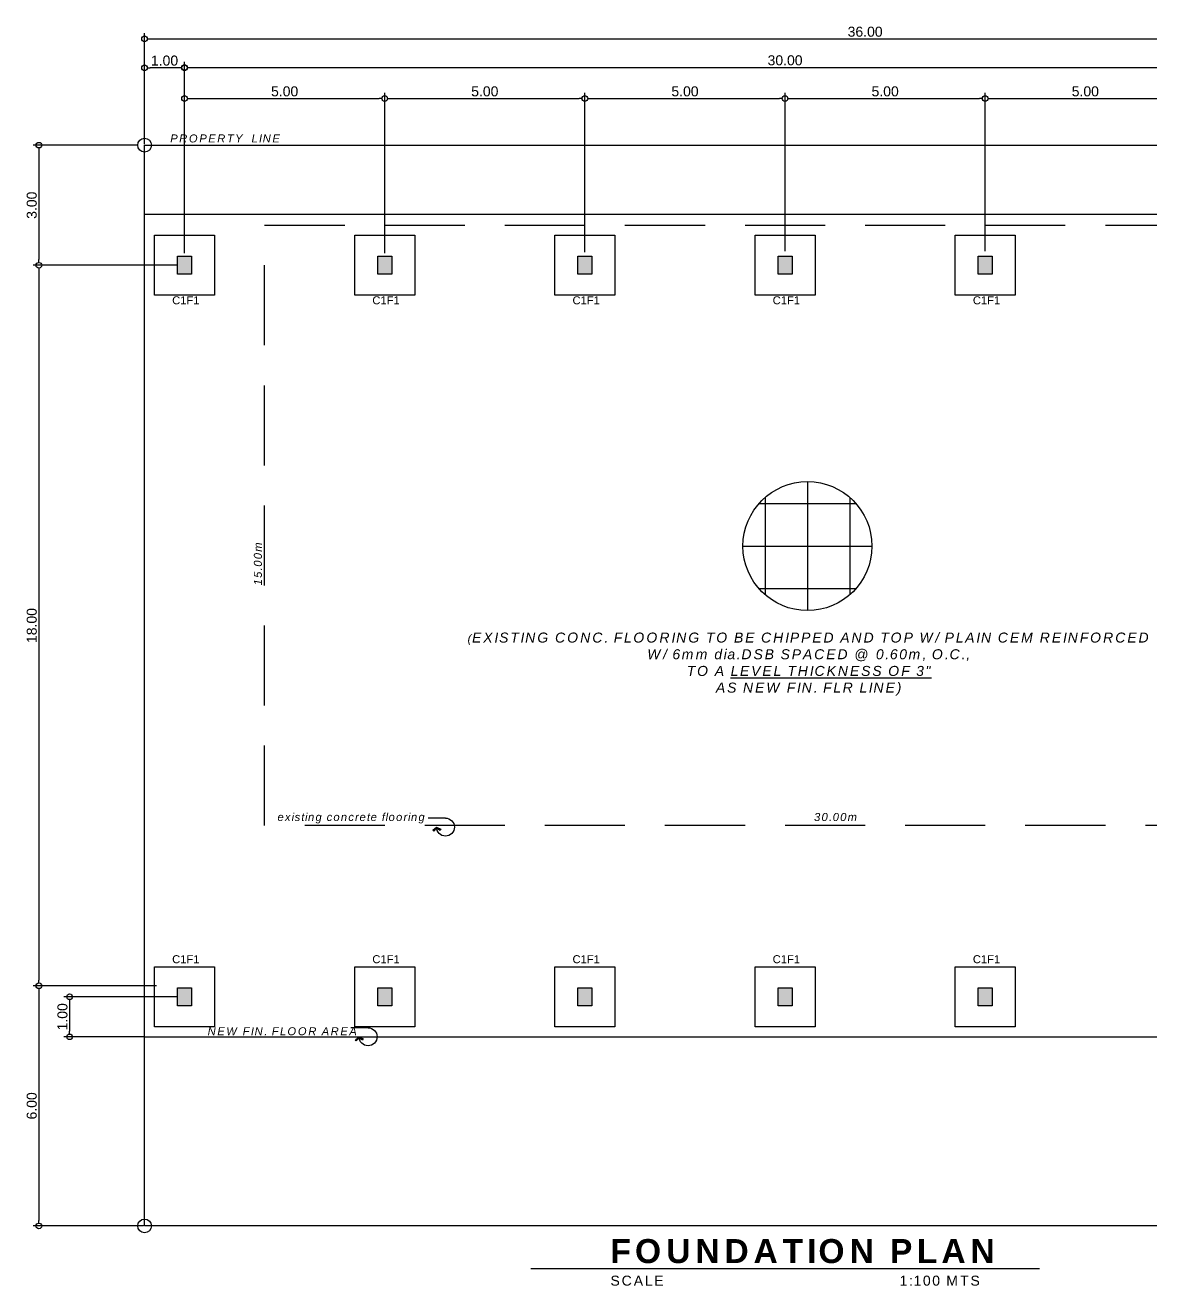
# Model space of a CAD drawing. Header units: inches. Extents: x -1369 to 1198, y -366 to 1398.
# Drawn here: x -34.13 to -5.99, y 85.82 to 117.31 of the extents above; entities that cross this region are included whole.
import ezdxf

# ---------------------------------------------------------------- set-up
doc = ezdxf.new("R2010")
doc.units = ezdxf.units.IN
doc.header["$MEASUREMENT"] = 0
doc.linetypes.add('HIDDEN', pattern=[0.375, 0.25, -0.125])
doc.layers.add('dim', color=8, linetype='Continuous')
doc.layers.add('txt', color=7, linetype='Continuous')
doc.styles.get("Standard").update_dxf_attribs({"font": 'arial.ttf'})
doc.dimstyles.get("Standard").update_dxf_attribs({"dimtxt": 0.25, "dimasz": 0.14, "dimexe": 0.145, "dimexo": 0.025, "dimgap": 0.05, "dimtad": 1, "dimzin": 0, "dimdsep": 46, "dimtxsty": 'Standard', "dimblk": 'DOTBLANK', "dimcen": 0.09, "dimclrd": 256, "dimclre": 256, "dimaunit": 1, "dimadec": 5, "dimazin": 0, "dimtfac": 1, "dimtix": 1, "dimtofl": 0, "dimtmove": 0, "dimatfit": 3, "dimfxl": 0, "dimtolj": 1, "dimtzin": 0, "dimlwd": -1, "dimlwe": -1, "dimarcsym": 0})

# ---------------------------------------------------------------- blocks, each defined once
blk = doc.blocks.new('_DotBlank')
at = {"color": 0, "linetype": 'ByBlock', "lineweight": -2}
blk.add_line((-0.5, 0), (-1, 0), dxfattribs=at)
blk.add_circle((0, 0), 0.5, dxfattribs=at)
blk = doc.blocks.new('*D242')
at = {"layer": 'Defpoints', "color": 0, "transparency": 16777216}
for p in [(4.847, 116.97), (-31.153, 114.315), (4.847, 114.315)]:
    blk.add_point(p, dxfattribs=at)
at = {"layer": 'dim', "transparency": 16777216}
for p, q in [((-31.153, 114.34), (-31.153, 117.115)), ((-31.013, 116.97), (4.707, 116.97)), ((4.847, 114.34), (4.847, 117.115))]:
    blk.add_line(p, q, dxfattribs=at)
at = {"layer": 'dim', "transparency": 16777216, "xscale": 0.14, "yscale": 0.14, "zscale": 0.14, "rotation": 180}
blk.add_blockref('_DotBlank', (-31.153, 116.97), dxfattribs=at)
at = {"layer": 'dim', "transparency": 16777216, "xscale": 0.14, "yscale": 0.14, "zscale": 0.14}
blk.add_blockref('_DotBlank', (4.847, 116.97), dxfattribs=at)
at = {"layer": 'dim', "color": 0, "transparency": 16777216, "insert": (-13.153, 117.148), "char_height": 0.25, "attachment_point": 5}
blk.add_mtext('\\A1;36.00', dxfattribs=at)
blk = doc.blocks.new('*D237')
at = {"layer": 'Defpoints', "color": 0, "transparency": 16777216}
for p in [(-30.328, 111.315), (-33.791, 93.315), (-30.828, 93.315)]:
    blk.add_point(p, dxfattribs=at)
at = {"layer": 'dim', "transparency": 16777216}
for p, q in [((-30.353, 111.315), (-33.936, 111.315)), ((-33.791, 111.175), (-33.791, 93.455)), ((-30.853, 93.315), (-33.936, 93.315))]:
    blk.add_line(p, q, dxfattribs=at)
at = {"layer": 'dim', "transparency": 16777216, "xscale": 0.14, "yscale": 0.14, "zscale": 0.14}
for p, rotation in [((-33.791, 111.315), 90), ((-33.791, 93.315), 270)]:
    blk.add_blockref('_DotBlank', p, dxfattribs=dict(at, rotation=rotation))
at = {"layer": 'dim', "color": 0, "transparency": 16777216, "insert": (-33.969, 102.315), "char_height": 0.25, "attachment_point": 5, "rotation": 90}
blk.add_mtext('\\A1;18.00', dxfattribs=at)
blk = doc.blocks.new('*D238')
at = {"layer": 'Defpoints', "color": 0, "transparency": 16777216}
for p in [(-31.153, 116.249), (-31.153, 114.315), (-30.153, 111.59)]:
    blk.add_point(p, dxfattribs=at)
at = {"layer": 'dim', "transparency": 16777216}
for p, q in [((-31.153, 114.34), (-31.153, 116.394)), ((-30.293, 116.249), (-31.013, 116.249)), ((-30.153, 111.615), (-30.153, 116.394))]:
    blk.add_line(p, q, dxfattribs=at)
at = {"layer": 'dim', "transparency": 16777216, "xscale": 0.14, "yscale": 0.14, "zscale": 0.14, "rotation": 180}
blk.add_blockref('_DotBlank', (-31.153, 116.249), dxfattribs=at)
at = {"layer": 'dim', "transparency": 16777216, "xscale": 0.14, "yscale": 0.14, "zscale": 0.14}
blk.add_blockref('_DotBlank', (-30.153, 116.249), dxfattribs=at)
at = {"layer": 'dim', "color": 0, "transparency": 16777216, "insert": (-30.653, 116.427), "char_height": 0.25, "attachment_point": 5}
blk.add_mtext('\\A1;1.00', dxfattribs=at)
blk = doc.blocks.new('*D221')
at = {"layer": 'Defpoints', "color": 0, "transparency": 16777216}
for p in [(-31.153, 93.315), (-33.791, 87.315), (-31.153, 87.315)]:
    blk.add_point(p, dxfattribs=at)
at = {"layer": 'dim', "transparency": 16777216}
for p, q in [((-31.178, 93.315), (-33.936, 93.315)), ((-33.791, 93.175), (-33.791, 87.455)), ((-31.178, 87.315), (-33.936, 87.315))]:
    blk.add_line(p, q, dxfattribs=at)
at = {"layer": 'dim', "transparency": 16777216, "xscale": 0.14, "yscale": 0.14, "zscale": 0.14}
for p, rotation in [((-33.791, 93.315), 90), ((-33.791, 87.315), 270)]:
    blk.add_blockref('_DotBlank', p, dxfattribs=dict(at, rotation=rotation))
at = {"layer": 'dim', "color": 0, "transparency": 16777216, "insert": (-33.969, 90.315), "char_height": 0.25, "attachment_point": 5, "rotation": 90}
blk.add_mtext('\\A1;6.00', dxfattribs=at)
blk = doc.blocks.new('*D222')
at = {"layer": 'Defpoints', "color": 0, "transparency": 16777216}
for p in [(-31.324, 114.315), (-33.791, 111.315), (-31.153, 111.315)]:
    blk.add_point(p, dxfattribs=at)
at = {"layer": 'dim', "transparency": 16777216}
for p, q in [((-31.349, 114.315), (-33.936, 114.315)), ((-33.791, 114.175), (-33.791, 111.455)), ((-31.178, 111.315), (-33.936, 111.315))]:
    blk.add_line(p, q, dxfattribs=at)
at = {"layer": 'dim', "transparency": 16777216, "xscale": 0.14, "yscale": 0.14, "zscale": 0.14}
for p, rotation in [((-33.791, 114.315), 90), ((-33.791, 111.315), 270)]:
    blk.add_blockref('_DotBlank', p, dxfattribs=dict(at, rotation=rotation))
at = {"layer": 'dim', "color": 0, "transparency": 16777216, "insert": (-33.969, 112.815), "char_height": 0.25, "attachment_point": 5, "rotation": 90}
blk.add_mtext('\\A1;3.00', dxfattribs=at)
blk = doc.blocks.new('*D223')
at = {"layer": 'Defpoints', "color": 0, "transparency": 16777216}
for p in [(-0.153, 116.256), (-30.153, 114.315), (-0.153, 114.315)]:
    blk.add_point(p, dxfattribs=at)
at = {"layer": 'dim', "transparency": 16777216}
for p, q in [((-30.153, 114.34), (-30.153, 116.401)), ((-30.013, 116.256), (-0.293, 116.256)), ((-0.153, 114.34), (-0.153, 116.401))]:
    blk.add_line(p, q, dxfattribs=at)
at = {"layer": 'dim', "transparency": 16777216, "xscale": 0.14, "yscale": 0.14, "zscale": 0.14, "rotation": 180}
blk.add_blockref('_DotBlank', (-30.153, 116.256), dxfattribs=at)
at = {"layer": 'dim', "transparency": 16777216, "xscale": 0.14, "yscale": 0.14, "zscale": 0.14}
blk.add_blockref('_DotBlank', (-0.153, 116.256), dxfattribs=at)
at = {"layer": 'dim', "color": 0, "transparency": 16777216, "insert": (-15.153, 116.434), "char_height": 0.25, "attachment_point": 5}
blk.add_mtext('\\A1;30.00', dxfattribs=at)
blk = doc.blocks.new('*D239')
at = {"layer": 'Defpoints', "color": 0, "transparency": 16777216}
for p in [(-25.153, 115.48), (-30.153, 114.315), (-25.153, 111.59)]:
    blk.add_point(p, dxfattribs=at)
at = {"layer": 'dim', "transparency": 16777216}
for p, q in [((-30.153, 114.34), (-30.153, 115.625)), ((-25.153, 111.615), (-25.153, 115.625)), ((-30.013, 115.48), (-25.293, 115.48))]:
    blk.add_line(p, q, dxfattribs=at)
at = {"layer": 'dim', "transparency": 16777216, "xscale": 0.14, "yscale": 0.14, "zscale": 0.14, "rotation": 180}
blk.add_blockref('_DotBlank', (-30.153, 115.48), dxfattribs=at)
at = {"layer": 'dim', "transparency": 16777216, "xscale": 0.14, "yscale": 0.14, "zscale": 0.14}
blk.add_blockref('_DotBlank', (-25.153, 115.48), dxfattribs=at)
at = {"layer": 'dim', "color": 0, "transparency": 16777216, "insert": (-27.653, 115.658), "char_height": 0.25, "attachment_point": 5}
blk.add_mtext('\\A1;5.00', dxfattribs=at)
blk = doc.blocks.new('*D225')
at = {"layer": 'Defpoints', "color": 0, "transparency": 16777216}
for p in [(-20.153, 115.48), (-25.153, 111.615), (-20.153, 111.615)]:
    blk.add_point(p, dxfattribs=at)
at = {"layer": 'dim', "transparency": 16777216}
for p, q in [((-25.153, 111.64), (-25.153, 115.625)), ((-20.153, 111.64), (-20.153, 115.625)), ((-25.013, 115.48), (-20.293, 115.48))]:
    blk.add_line(p, q, dxfattribs=at)
at = {"layer": 'dim', "transparency": 16777216, "xscale": 0.14, "yscale": 0.14, "zscale": 0.14, "rotation": 180}
blk.add_blockref('_DotBlank', (-25.153, 115.48), dxfattribs=at)
at = {"layer": 'dim', "transparency": 16777216, "xscale": 0.14, "yscale": 0.14, "zscale": 0.14}
blk.add_blockref('_DotBlank', (-20.153, 115.48), dxfattribs=at)
at = {"layer": 'dim', "color": 0, "transparency": 16777216, "insert": (-22.653, 115.658), "char_height": 0.25, "attachment_point": 5}
blk.add_mtext('\\A1;5.00', dxfattribs=at)
blk = doc.blocks.new('*D226')
at = {"layer": 'Defpoints', "color": 0, "transparency": 16777216}
for p in [(-15.153, 115.48), (-20.153, 111.64), (-15.153, 111.64)]:
    blk.add_point(p, dxfattribs=at)
at = {"layer": 'dim', "transparency": 16777216}
for p, q in [((-20.153, 111.665), (-20.153, 115.625)), ((-15.153, 111.665), (-15.153, 115.625)), ((-20.013, 115.48), (-15.293, 115.48))]:
    blk.add_line(p, q, dxfattribs=at)
at = {"layer": 'dim', "transparency": 16777216, "xscale": 0.14, "yscale": 0.14, "zscale": 0.14, "rotation": 180}
blk.add_blockref('_DotBlank', (-20.153, 115.48), dxfattribs=at)
at = {"layer": 'dim', "transparency": 16777216, "xscale": 0.14, "yscale": 0.14, "zscale": 0.14}
blk.add_blockref('_DotBlank', (-15.153, 115.48), dxfattribs=at)
at = {"layer": 'dim', "color": 0, "transparency": 16777216, "insert": (-17.653, 115.658), "char_height": 0.25, "attachment_point": 5}
blk.add_mtext('\\A1;5.00', dxfattribs=at)
blk = doc.blocks.new('*D227')
at = {"layer": 'Defpoints', "color": 0, "transparency": 16777216}
for p in [(-10.153, 115.48), (-15.153, 111.64), (-10.153, 111.64)]:
    blk.add_point(p, dxfattribs=at)
at = {"layer": 'dim', "transparency": 16777216}
for p, q in [((-15.153, 111.665), (-15.153, 115.625)), ((-10.153, 111.665), (-10.153, 115.625)), ((-15.013, 115.48), (-10.293, 115.48))]:
    blk.add_line(p, q, dxfattribs=at)
at = {"layer": 'dim', "transparency": 16777216, "xscale": 0.14, "yscale": 0.14, "zscale": 0.14, "rotation": 180}
blk.add_blockref('_DotBlank', (-15.153, 115.48), dxfattribs=at)
at = {"layer": 'dim', "transparency": 16777216, "xscale": 0.14, "yscale": 0.14, "zscale": 0.14}
blk.add_blockref('_DotBlank', (-10.153, 115.48), dxfattribs=at)
at = {"layer": 'dim', "color": 0, "transparency": 16777216, "insert": (-12.653, 115.658), "char_height": 0.25, "attachment_point": 5}
blk.add_mtext('\\A1;5.00', dxfattribs=at)
blk = doc.blocks.new('*D228')
at = {"layer": 'Defpoints', "color": 0, "transparency": 16777216}
for p in [(-5.153, 115.48), (-10.153, 111.64), (-5.153, 111.64)]:
    blk.add_point(p, dxfattribs=at)
at = {"layer": 'dim', "transparency": 16777216}
for p, q in [((-10.153, 111.665), (-10.153, 115.625)), ((-5.153, 111.665), (-5.153, 115.625)), ((-10.013, 115.48), (-5.293, 115.48))]:
    blk.add_line(p, q, dxfattribs=at)
at = {"layer": 'dim', "transparency": 16777216, "xscale": 0.14, "yscale": 0.14, "zscale": 0.14, "rotation": 180}
blk.add_blockref('_DotBlank', (-10.153, 115.48), dxfattribs=at)
at = {"layer": 'dim', "transparency": 16777216, "xscale": 0.14, "yscale": 0.14, "zscale": 0.14}
blk.add_blockref('_DotBlank', (-5.153, 115.48), dxfattribs=at)
at = {"layer": 'dim', "color": 0, "transparency": 16777216, "insert": (-7.653, 115.658), "char_height": 0.25, "attachment_point": 5}
blk.add_mtext('\\A1;5.00', dxfattribs=at)
blk = doc.blocks.new('circular leader')
at = {"color": 8}
for points in [[(220.29, 247.37), (221.89, 247.37)], [(221.12, 246.54), (220.73, 246.34), (220.79, 246.23), (221.11, 246.43), (221.38, 246.17), (221.46, 246.27), (221.12, 246.54)]]:
    blk.add_lwpolyline(points, dxfattribs=at)
blk.add_arc((220.29, 246.54), 0.829, 90, 0, dxfattribs=at)
blk = doc.blocks.new('*D290')
at = {"layer": 'Defpoints', "color": 0, "transparency": 16777216}
for p in [(-30.328, 93.04), (-33.024, 92.04), (-31.153, 92.04)]:
    blk.add_point(p, dxfattribs=at)
at = {"layer": 'dim', "transparency": 16777216}
for p, q in [((-30.353, 93.04), (-33.169, 93.04)), ((-33.024, 92.9), (-33.024, 92.18)), ((-31.178, 92.04), (-33.169, 92.04))]:
    blk.add_line(p, q, dxfattribs=at)
at = {"layer": 'dim', "transparency": 16777216, "xscale": 0.14, "yscale": 0.14, "zscale": 0.14}
for p, rotation in [((-33.024, 93.04), 90), ((-33.024, 92.04), 270)]:
    blk.add_blockref('_DotBlank', p, dxfattribs=dict(at, rotation=rotation))
at = {"layer": 'dim', "color": 0, "transparency": 16777216, "insert": (-33.202, 92.54), "char_height": 0.25, "attachment_point": 5, "rotation": 90}
blk.add_mtext('\\A1;1.00', dxfattribs=at)

msp = doc.modelspace()

# ---------------------------------------------------------------- hatches: boundary and pattern name
h = msp.add_hatch(color=3)
h.dxf.hatch_style = 1
h.paths.add_polyline_path([(-30.3275, 111.5403), (-29.9775, 111.5403), (-29.9775, 111.0903), (-30.3275, 111.0903)])
h = msp.add_hatch(color=3)
h.dxf.hatch_style = 1
h.paths.add_polyline_path([(-25.3275, 111.5403), (-24.9775, 111.5403), (-24.9775, 111.0903), (-25.3275, 111.0903)])
h = msp.add_hatch(color=3)
h.dxf.hatch_style = 1
h.paths.add_polyline_path([(-20.3275, 111.5403), (-19.9775, 111.5403), (-19.9775, 111.0903), (-20.3275, 111.0903)])
h = msp.add_hatch(color=3)
h.dxf.hatch_style = 1
h.paths.add_polyline_path([(-15.3275, 111.5403), (-14.9775, 111.5403), (-14.9775, 111.0903), (-15.3275, 111.0903)])
h = msp.add_hatch(color=3)
h.dxf.hatch_style = 1
h.paths.add_polyline_path([(-10.3275, 111.5403), (-9.9775, 111.5403), (-9.9775, 111.0903), (-10.3275, 111.0903)])
h = msp.add_hatch(color=3)
h.dxf.hatch_style = 1
h.paths.add_polyline_path([(-30.3275, 93.2653), (-29.9775, 93.2653), (-29.9775, 92.8153), (-30.3275, 92.8153)])
h = msp.add_hatch(color=3)
h.dxf.hatch_style = 1
h.paths.add_polyline_path([(-25.3275, 93.2653), (-24.9775, 93.2653), (-24.9775, 92.8153), (-25.3275, 92.8153)])
h = msp.add_hatch(color=3)
h.dxf.hatch_style = 1
h.paths.add_polyline_path([(-20.3275, 93.2653), (-19.9775, 93.2653), (-19.9775, 92.8153), (-20.3275, 92.8153)])
h = msp.add_hatch(color=3)
h.dxf.hatch_style = 1
h.paths.add_polyline_path([(-15.3275, 93.2653), (-14.9775, 93.2653), (-14.9775, 92.8153), (-15.3275, 92.8153)])
h = msp.add_hatch(color=3)
h.dxf.hatch_style = 1
h.paths.add_polyline_path([(-10.3275, 93.2653), (-9.9775, 93.2653), (-9.9775, 92.8153), (-10.3275, 92.8153)])

# ---------------------------------------------------------------- linework, layer by layer
at = {"color": 7}
msp.add_lwpolyline([(-31.1526, 114.3153), (4.8474, 114.3153), (4.8474, 87.3153), (-31.1526, 87.3153)], close=True, dxfattribs=at)
at = {"color": 3}
for points in [[(-31.1526, 112.5903), (1.0224, 112.5903), (1.0224, 109.3153), (4.8474, 109.3153)], [(-31.1526, 92.0403), (0.9974, 92.0403), (0.9974, 95.3153), (4.8474, 95.3153)]]:
    msp.add_lwpolyline(points, dxfattribs=at)
for points in [[(-30.9025, 112.0651), (-29.4025, 112.0651), (-29.4025, 110.5651), (-30.9025, 110.5651)], [(-25.9025, 112.0651), (-24.4025, 112.0651), (-24.4025, 110.5651), (-25.9025, 110.5651)], [(-20.9025, 112.0651), (-19.4025, 112.0651), (-19.4025, 110.5651), (-20.9025, 110.5651)], [(-15.9025, 112.0651), (-14.4025, 112.0651), (-14.4025, 110.5651), (-15.9025, 110.5651)], [(-10.9025, 112.0651), (-9.4025, 112.0651), (-9.4025, 110.5651), (-10.9025, 110.5651)], [(-30.3275, 111.5403), (-29.9775, 111.5403), (-29.9775, 111.0903), (-30.3275, 111.0903)], [(-25.3275, 111.5403), (-24.9775, 111.5403), (-24.9775, 111.0903), (-25.3275, 111.0903)], [(-20.3275, 111.5403), (-19.9775, 111.5403), (-19.9775, 111.0903), (-20.3275, 111.0903)], [(-15.3275, 111.5403), (-14.9775, 111.5403), (-14.9775, 111.0903), (-15.3275, 111.0903)], [(-10.3275, 111.5403), (-9.9775, 111.5403), (-9.9775, 111.0903), (-10.3275, 111.0903)], [(-30.9025, 93.7901), (-29.4025, 93.7901), (-29.4025, 92.2901), (-30.9025, 92.2901)], [(-25.9025, 93.7901), (-24.4025, 93.7901), (-24.4025, 92.2901), (-25.9025, 92.2901)], [(-20.9025, 93.7901), (-19.4025, 93.7901), (-19.4025, 92.2901), (-20.9025, 92.2901)], [(-15.9025, 93.7901), (-14.4025, 93.7901), (-14.4025, 92.2901), (-15.9025, 92.2901)], [(-10.9025, 93.7901), (-9.4025, 93.7901), (-9.4025, 92.2901), (-10.9025, 92.2901)], [(-30.3275, 93.2653), (-29.9775, 93.2653), (-29.9775, 92.8153), (-30.3275, 92.8153)], [(-25.3275, 93.2653), (-24.9775, 93.2653), (-24.9775, 92.8153), (-25.3275, 92.8153)], [(-20.3275, 93.2653), (-19.9775, 93.2653), (-19.9775, 92.8153), (-20.3275, 92.8153)], [(-15.3275, 93.2653), (-14.9775, 93.2653), (-14.9775, 92.8153), (-15.3275, 92.8153)], [(-10.3275, 93.2653), (-9.9775, 93.2653), (-9.9775, 92.8153), (-10.3275, 92.8153)]]:
    msp.add_lwpolyline(points, close=True)
for points in [[(-14.5937, 105.9109), (-14.5937, 102.6887)], [(-15.6534, 105.5134), (-15.6534, 103.0862)], [(-13.5341, 105.5134), (-13.5341, 103.0862)], [(-15.8073, 105.3595), (-13.3801, 105.3595)], [(-16.2048, 104.2998), (-12.9826, 104.2998)], [(-15.8073, 103.2401), (-13.3801, 103.2401)]]:
    msp.add_lwpolyline(points)
at = {"color": 1}
msp.add_lwpolyline([(-21.5008, 86.2525), (-8.7984, 86.2525)], dxfattribs=at)
for centre, radius in [((-31.1526, 114.3153), 0.1713), ((-14.5937, 104.2998), 1.6111), ((-31.1526, 87.3153), 0.1713)]:
    msp.add_circle(centre, radius, dxfattribs=at)
at = {"layer": 'Defpoints', "color": 8, "linetype": 'HIDDEN', "ltscale": 8}
msp.add_lwpolyline([(-28.1526, 112.3153), (1.8474, 112.3153), (1.8474, 97.3153), (-28.1526, 97.3153)], close=True, dxfattribs=at)

# ---------------------------------------------------------------- block references
at = {"layer": 'Defpoints', "color": 8, "xscale": -0.2708462903903239, "yscale": 0.2708462903903239, "zscale": 0.2708462903903239}
msp.add_blockref('circular leader', (36.0296, 30.5042), dxfattribs=at)
at = {"layer": 'txt', "color": 8, "xscale": -0.2708462903903239, "yscale": 0.2708462903903239, "zscale": 0.2708462903903239}
msp.add_blockref('circular leader', (34.0954, 25.2663), dxfattribs=at)

# ---------------------------------------------------------------- texts
at = {"insert": (-19.5161, 86.9879), "char_height": 0.6, "attachment_point": 1}
msp.add_mtext_dynamic_manual_height_columns('{\\fArial|b1|i0|c0|p34;\\T1.2;FOUNDATION PLAN}', width=13.342836, gutter_width=1, heights=[0], dxfattribs=at)
at = {"char_height": 0.25, "attachment_point": 1}
for s, insert, width in [('{\\T1.2;SCALE}', (-19.5144, 86.0738), 2.789052), ('{\\T1.2;1:100 MTS}', (-12.2922, 86.0738), 4.208436)]:
    msp.add_mtext(s, dxfattribs=dict(at, insert=insert, width=width))
at = {"layer": 'Defpoints', "insert": (-28.4216, 103.3189), "char_height": 0.2, "width": 4.498814, "attachment_point": 1, "rotation": 90}
msp.add_mtext('{\\fArial|b0|i1|c0|p34;\\T1.2;15.00m}', dxfattribs=at)
at = {"layer": 'Defpoints', "char_height": 0.2, "width": 4.498814, "attachment_point": 1}
for s, insert in [('{\\fArial|b0|i1|c0|p34;\\T1.2;existing concrete flooring}', (-27.8325, 97.6314)), ('{\\fArial|b0|i1|c0|p34;\\T1.2;30.00m}', (-14.4284, 97.6314))]:
    msp.add_mtext(s, dxfattribs=dict(at, insert=insert))
at = {"layer": 'txt', "char_height": 0.2, "attachment_point": 1}
for s, insert, width in [('{\\fArial|b0|i1|c0|p34;\\T1.2;PROPERTY  LINE}', (-30.5106, 114.5836), 4.498814), ('C1F1', (-30.4623, 110.5397), 0.716828), ('C1F1', (-25.4623, 110.5397), 0.716828), ('C1F1', (-20.4623, 110.5397), 0.716828), ('C1F1', (-15.4623, 110.5397), 0.716828), ('C1F1', (-10.4623, 110.5397), 0.716828), ('\\pxqc;{\\fArial|b0|i1|c0|p34;\\T1.2;(\\H1.25x;EXISTING CONC. FLOORING TO BE CHIPPED AND TOP W/ PLAIN CEM REINFORCED \\PW/ 6mm dia.DSB SPACED @ 0.60m, O.C., \\PTO A \\LLEVEL THICKNESS OF 3"\\l \\PAS NEW FIN. FLR LINE)}', (-23.453, 102.1394), 17.80172), ('C1F1', (-30.4623, 94.0787), 0.716828), ('C1F1', (-25.4623, 94.0787), 0.716828), ('C1F1', (-20.4623, 94.0787), 0.716828), ('C1F1', (-15.4623, 94.0787), 0.716828), ('C1F1', (-10.4623, 94.0787), 0.716828), ('{\\fArial|b0|i1|c0|p34;\\T1.2;NEW FIN. FLOOR AREA}', (-29.5763, 92.2788), 4.498814)]:
    msp.add_mtext(s, dxfattribs=dict(at, insert=insert, width=width))

# ---------------------------------------------------------------- dimensions: what is measured, and where the dimension line sits
at = {"layer": 'dim', "color": 0}
for base, p1, p2, picture, middle in [((4.8474, 116.9703), (-31.1526, 114.3153), (4.8474, 114.3153), '*D242', (-13.1526, 117.148)), ((-31.1526, 116.2495), (-30.1525, 111.5903), (-31.1526, 114.3153), '*D238', (-30.6526, 116.4271)), ((-0.1526, 116.2558), (-30.1525, 114.3153), (-0.1526, 114.3153), '*D223', (-15.1526, 116.4335)), ((-25.1526, 115.4802), (-30.1525, 114.3153), (-25.1526, 111.5903), '*D239', (-27.6526, 115.6578)), ((-20.1526, 115.4802), (-25.1526, 111.6153), (-20.1526, 111.6153), '*D225', (-22.6526, 115.6578)), ((-15.1526, 115.4802), (-20.1526, 111.6403), (-15.1526, 111.6403), '*D226', (-17.6526, 115.6578)), ((-10.1526, 115.4802), (-15.1526, 111.6403), (-10.1526, 111.6403), '*D227', (-12.6526, 115.6578)), ((-5.1526, 115.4802), (-10.1526, 111.6403), (-5.1526, 111.6403), '*D228', (-7.6526, 115.6578))]:
    dim = msp.add_linear_dim(base=base, p1=p1, p2=p2, dimstyle='Standard', dxfattribs=at)
    dim.commit()
    dim.dimension.update_dxf_attribs({"geometry": picture, "text_midpoint": middle})
for base, p1, p2, picture, middle in [((-33.7913, 111.3153), (-31.3239, 114.3153), (-31.1526, 111.3153), '*D222', (-33.969, 112.8153)), ((-33.7913, 93.3153), (-30.3275, 111.3153), (-30.8275, 93.3153), '*D237', (-33.969, 102.3153)), ((-33.7913, 87.3153), (-31.1526, 93.3153), (-31.1526, 87.3153), '*D221', (-33.969, 90.3153)), ((-33.0245, 92.0403), (-30.3275, 93.0403), (-31.1526, 92.0403), '*D290', (-33.2021, 92.5403))]:
    dim = msp.add_linear_dim(base=base, p1=p1, p2=p2, angle=90, dimstyle='Standard', dxfattribs=at)
    dim.commit()
    dim.dimension.update_dxf_attribs({"geometry": picture, "text_midpoint": middle})

doc.saveas('drawing.dxf')
